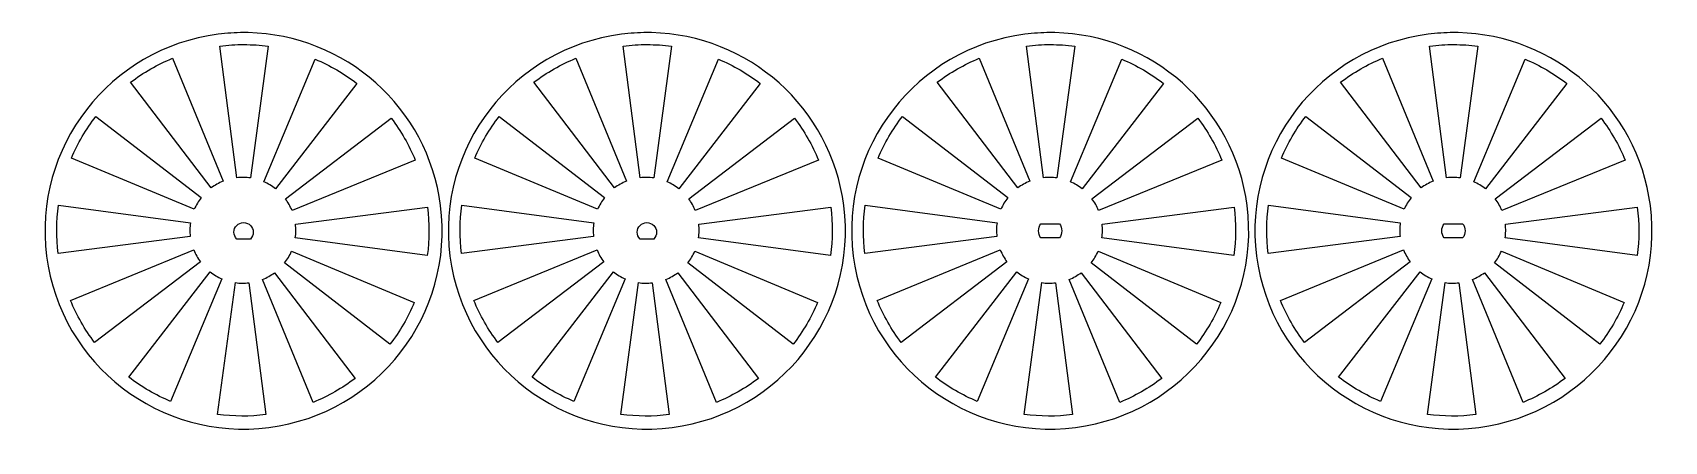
# Model space of a CAD drawing. Extents: x 1 to 308, y -1 to 76.
import ezdxf

# ---------------------------------------------------------------- set-up
doc = ezdxf.new("R2010")
doc.units = 0
doc.layers.add('Layer_1', color=7, linetype='CONTINUOUS')

msp = doc.modelspace()

# ---------------------------------------------------------------- linework, layer by layer
at = {"layer": 'Layer_1', "color": 7}
for points in [[(40.323429, 76.175097), (40.323429, 76.17515)], [(40.402818, 73.917951), (40.402818, 73.917951)], [(116.208164, 76.175116), (116.208164, 76.17517)], [(116.287533, 73.917965), (116.287533, 73.917965)], [(192.09289, 76.175125), (192.09289, 76.175122)], [(192.172246, 73.91792), (192.172246, 73.91792)], [(267.977609, 76.175125), (267.977609, 76.175122)], [(268.056964, 73.91792), (268.056964, 73.91792)], [(26.961978, 71.334528), (36.486981, 48.162947)], [(26.961978, 71.334528), (26.961978, 71.334528)], [(39.044623, 48.815419), (35.851981, 73.626997)], [(44.94482, 73.609364), (41.611067, 48.78015)], [(44.142265, 48.065944), (53.799545, 71.158182), (53.799545, 71.158182)], [(102.850295, 71.334545), (112.372747, 48.162961)], [(102.850295, 71.334545), (102.850295, 71.334545)], [(114.929703, 48.815433), (111.737916, 73.627014)], [(120.828316, 73.609378), (117.495458, 48.780164)], [(120.025978, 48.065958), (129.680668, 71.158202), (129.680668, 71.158202)], [(178.735008, 71.334472), (188.257459, 48.162899)], [(178.735008, 71.334472), (178.735008, 71.334472)], [(190.814415, 48.815399), (187.622629, 73.62694)], [(196.713046, 73.609333), (193.380185, 48.78013)], [(195.910691, 48.065924), (205.565398, 71.158128), (205.565398, 71.158128)], [(254.619726, 71.334472), (264.142175, 48.162896)], [(254.619726, 71.334472), (254.619726, 71.334472)], [(266.699131, 48.815396), (263.507347, 73.62694)], [(272.597761, 73.609333), (269.264903, 48.780127)], [(271.795407, 48.065921), (281.450116, 71.158128), (281.450116, 71.158128)], [(34.246843, 46.910907), (19.068559, 66.802491)], [(61.666495, 66.590878), (46.347126, 46.752197)], [(110.133206, 46.910916), (94.958989, 66.802505)], [(137.54551, 66.590895), (122.230247, 46.752208)], [(186.017919, 46.910885), (170.843713, 66.802463)], [(213.430242, 66.590853), (198.114962, 46.752146)], [(261.902637, 46.910882), (246.728432, 66.802463)], [(289.314946, 66.590853), (273.999678, 46.752146)], [(12.533362, 60.374744), (32.359481, 45.068106)], [(12.533362, 60.374744), (12.533362, 60.374744)], [(48.199209, 44.865327), (68.104693, 60.048521), (68.104693, 60.048521)], [(88.425542, 60.374759), (108.246353, 45.068112)], [(88.425542, 60.374759), (88.425542, 60.374759)], [(124.081834, 44.86533), (143.981983, 60.048538), (143.981983, 60.048538)], [(164.310252, 60.374719), (184.131063, 45.068078)], [(164.310252, 60.374719), (164.310252, 60.374719)], [(199.966549, 44.865298), (219.866715, 60.04847), (219.866715, 60.04847)], [(240.194973, 60.374719), (260.015781, 45.068075)], [(240.194973, 60.374719), (240.194973, 60.374719)], [(275.851264, 44.865296), (295.751419, 60.048467), (295.751419, 60.048467)], [(31.054201, 42.87264), (7.938418, 52.509809)], [(106.941422, 42.872646), (83.831831, 52.509821)], [(182.826132, 42.872587), (159.716549, 52.509784)], [(258.710851, 42.872584), (235.60127, 52.509784)], [(72.629085, 52.148317), (49.451573, 42.634563)], [(148.505161, 52.148331), (125.333862, 42.634566)], [(224.389879, 52.148266), (201.218577, 42.634535)], [(300.274595, 52.148266), (277.103292, 42.634532)], [(5.50425, 43.666187), (30.331006, 40.324487)], [(5.50425, 43.666187), (5.50425, 43.666187)], [(50.095379, 40.068774), (74.930945, 43.260597), (74.930945, 43.260597)], [(81.398316, 43.666193), (106.21842, 40.324487)], [(81.398316, 43.666193), (81.398316, 43.666193)], [(125.977503, 40.068777), (150.806415, 43.2606), (150.806407, 43.2606)], [(157.283034, 43.666159), (182.103133, 40.32443)], [(157.283034, 43.666159), (157.283034, 43.666159)], [(201.862219, 40.068746), (226.691134, 43.260541), (226.691139, 43.260541)], [(233.167755, 43.666159), (257.987851, 40.324428)], [(233.167755, 43.666159), (233.167755, 43.666159)], [(277.746849, 40.068743), (302.57575, 43.260541), (302.575863, 43.260541)], [(40.332262, 40.368559), (40.332262, 40.368559)], [(116.216994, 40.368559), (116.216994, 40.368559)], [(190.364745, 40.148087), (193.829858, 40.148087)], [(190.364745, 40.148087), (190.364745, 40.148087)], [(266.24946, 40.148084), (269.714574, 40.148084)], [(266.24946, 40.148084), (266.24946, 40.148084)], [(30.295729, 37.758669), (5.468972, 34.558015)], [(41.611067, 37.264907), (39.062262, 37.264907)], [(74.904417, 34.161256), (50.06885, 37.502984)], [(106.183153, 37.758672), (81.363047, 34.558015)], [(117.495458, 37.26491), (114.947336, 37.26491)], [(150.779878, 34.161256), (125.950974, 37.502987)], [(182.067863, 37.758616), (157.247768, 34.55799)], [(193.829858, 37.485297), (190.364745, 37.485297)], [(226.664695, 34.161202), (201.835774, 37.502931)], [(257.952581, 37.758613), (233.132486, 34.557987)], [(269.714574, 37.485295), (266.24946, 37.485295)], [(302.549334, 34.161199), (277.720405, 37.502928)], [(7.770848, 25.687949), (30.948368, 35.210516), (30.948368, 35.210516)], [(49.34574, 34.963633), (72.452693, 25.32643)], [(49.34574, 34.963633), (49.34574, 34.963633)], [(83.664306, 25.687949), (106.835617, 35.210516), (106.835617, 35.210516)], [(125.228056, 34.963633), (148.328817, 25.32643)], [(125.228056, 34.963633), (125.228056, 34.963633)], [(159.549025, 25.687898), (182.720327, 35.210459), (182.720327, 35.210459)], [(201.112772, 34.96358), (224.213536, 25.326408)], [(201.112772, 34.96358), (201.112772, 34.96358)], [(235.433746, 25.687895), (258.605045, 35.210456), (258.605045, 35.210456)], [(276.997487, 34.963577), (300.098262, 25.326405)], [(276.997487, 34.963577), (276.997487, 34.963577)], [(32.200731, 32.970922), (12.304056, 17.787744)], [(18.724614, 11.245342), (34.043981, 31.084068), (34.043981, 31.084068)], [(46.153098, 30.925333), (61.331356, 11.016121)], [(46.153098, 30.925333), (46.153098, 30.925333)], [(67.875387, 17.443859), (48.031626, 32.759309)], [(108.087645, 32.970922), (88.196299, 17.787741)], [(94.615135, 11.24537), (109.930401, 31.084071), (109.930401, 31.084071)], [(122.036273, 30.925333), (137.210461, 11.016149)], [(122.036273, 30.925333), (122.036273, 30.925333)], [(143.752739, 17.443859), (123.914295, 32.759309)], [(183.972355, 32.970896), (164.081008, 17.787696)], [(170.499845, 11.245342), (185.815125, 31.084018), (185.815125, 31.084018)], [(197.920985, 30.92531), (213.095194, 11.016121)], [(197.920985, 30.92531), (197.920985, 30.92531)], [(219.637469, 17.443811), (199.799025, 32.759283)], [(259.857073, 32.970893), (239.965727, 17.787691)], [(246.384566, 11.24537), (261.699843, 31.084015), (261.699843, 31.084015)], [(273.805704, 30.925304), (288.979892, 11.016121)], [(273.805704, 30.925304), (273.805704, 30.925304)], [(295.52217, 17.443806), (275.68374, 32.75928)], [(36.248842, 29.770293), (26.609202, 6.678055)], [(35.437453, 4.218037), (38.78004, 29.056087), (38.78004, 29.056087)], [(41.346484, 29.020818), (44.547959, 4.182787)], [(53.429129, 6.492889), (43.912959, 29.655657)], [(112.13467, 29.770293), (102.497613, 6.678055)], [(111.323498, 4.218037), (114.66519, 29.056087), (114.66519, 29.056087)], [(117.230946, 29.020818), (120.431563, 4.182787)], [(129.310353, 6.492889), (119.796732, 29.655657)], [(188.019396, 29.770268), (178.382323, 6.678027)], [(187.208225, 4.218009), (190.549903, 29.056062), (190.549903, 29.056062)], [(193.115672, 29.020793), (196.316278, 4.182759)], [(205.195083, 6.492889), (195.681448, 29.655632)], [(263.904115, 29.770265), (254.267041, 6.678027)], [(263.092943, 4.218009), (266.434621, 29.056059), (266.434621, 29.056059)], [(269.000391, 29.02079), (272.200994, 4.182759)], [(281.079798, 6.492889), (271.566163, 29.655629)]]:
    msp.add_lwpolyline(points, dxfattribs=at)
for points in [[(35.560926, 75.866563), (15.096928, 73.233709), (0.639405, 54.505428), (3.272929, 34.046645)], [(40.323429, 76.17515), (38.752749, 76.172328), (37.159686, 76.072252), (35.560926, 75.866563)], [(35.851981, 73.626997), (37.363761, 73.821482), (38.883587, 73.92094), (40.402818, 73.917951)], [(41.187734, 76.166348), (40.899388, 76.172557), (40.613017, 76.175661), (40.323429, 76.175097)], [(40.402818, 73.917951), (41.922048, 73.915129), (43.434198, 73.812623), (44.94482, 73.609364)], [(77.391585, 43.586821), (75.001727, 62.152544), (59.354613, 75.772637), (41.187734, 76.166348)], [(111.446939, 75.866583), (90.988425, 73.233723), (76.534775, 54.505442), (79.167595, 34.046648)], [(116.208164, 76.17517), (114.637905, 76.172348), (113.045271, 76.072269), (111.446939, 75.866583)], [(111.737916, 73.627014), (113.249289, 73.821499), (114.768709, 73.920957), (116.287533, 73.917965)], [(117.072238, 76.166368), (116.78397, 76.172576), (116.497676, 76.175681), (116.208164, 76.175116)], [(116.287533, 73.917965), (117.806354, 73.915143), (119.3181, 73.81264), (120.828316, 73.609378)], [(153.266386, 43.586823), (150.877168, 62.152558), (135.234248, 75.772653), (117.072238, 76.166368)], [(187.331663, 75.866535), (166.873151, 73.233621), (152.419493, 54.505377), (155.052313, 34.046592)], [(192.09289, 76.175122), (190.522634, 76.1723), (188.929998, 76.072224), (187.331663, 75.866535)], [(187.622629, 73.62694), (189.134002, 73.821482), (190.653422, 73.920912), (192.172246, 73.91792)], [(192.956965, 76.166291), (192.668697, 76.172557), (192.382402, 76.175689), (192.09289, 76.175125)], [(192.172246, 73.91792), (193.69107, 73.915098), (195.202827, 73.812567), (196.713046, 73.609333)], [(229.151104, 43.586792), (226.761887, 62.15249), (211.118978, 75.772608), (192.956965, 76.166291)], [(263.216382, 75.866535), (242.757867, 73.233621), (228.304214, 54.505377), (230.937034, 34.046589)], [(267.977609, 76.175122), (266.40735, 76.1723), (264.814713, 76.072167), (263.216382, 75.866535)], [(263.507347, 73.62694), (265.01872, 73.821482), (266.53814, 73.920912), (268.056964, 73.91792)], [(268.841683, 76.166291), (268.553413, 76.172528), (268.267121, 76.175689), (267.977609, 76.175125)], [(268.056964, 73.91792), (269.575785, 73.915098), (271.087545, 73.812538), (272.597761, 73.609333)], [(305.035825, 43.586789), (302.646616, 62.152516), (287.003688, 75.772637), (268.841683, 76.166291)], [(19.068559, 66.802491), (21.49251, 68.650826), (24.142127, 70.176356), (26.961978, 71.334528)], [(53.799545, 71.158182), (56.612626, 69.983649), (59.25338, 68.453181), (61.666495, 66.590878)], [(94.958989, 66.802505), (97.382293, 68.650843), (100.031197, 70.176376), (102.850295, 71.334545)], [(129.680668, 71.158202), (132.492996, 69.983666), (135.13304, 68.453198), (137.54551, 66.590895)], [(170.843713, 66.802463), (173.267017, 68.650745), (175.91591, 70.176331), (178.735008, 71.334472)], [(205.565398, 71.158128), (208.377725, 69.983652), (211.017773, 68.453152), (213.430242, 66.590853)], [(246.728432, 66.802463), (249.151735, 68.650745), (251.800625, 70.176303), (254.619726, 71.334472)], [(281.450116, 71.158128), (284.262435, 69.983621), (286.902483, 68.453152), (289.314946, 66.590853)], [(7.938418, 52.509809), (9.113222, 55.322168), (10.670496, 57.962247), (12.533362, 60.374744)], [(68.104693, 60.048521), (69.953474, 57.625192), (71.470672, 54.967449), (72.629085, 52.148317)], [(83.831831, 52.509821), (85.006321, 55.322182), (86.563177, 57.962261), (88.425542, 60.374759)], [(143.981983, 60.048538), (145.830267, 57.625203), (147.347059, 54.967463), (148.505161, 52.148331)], [(159.716549, 52.509784), (160.891042, 55.322145), (162.447887, 57.962221), (164.310252, 60.374719)], [(219.866715, 60.04847), (221.715, 57.625194), (223.231778, 54.967454), (224.389879, 52.148266)], [(235.60127, 52.509784), (236.77576, 55.322145), (238.332608, 57.962221), (240.194973, 60.374719)], [(295.751419, 60.048467), (297.599721, 57.625192), (299.116552, 54.967454), (300.274595, 52.148266)], [(36.486981, 48.162947), (35.678415, 47.839463), (34.928691, 47.41937), (34.246843, 46.910907)], [(41.611067, 48.78015), (40.779641, 48.898655), (39.916944, 48.916937), (39.044623, 48.815419)], [(46.347126, 46.752197), (45.672163, 47.281821), (44.934688, 47.723837), (44.142265, 48.065944)], [(112.372747, 48.162961), (111.564395, 47.839475), (110.814874, 47.419381), (110.133206, 46.910916)], [(117.495458, 48.780164), (116.664255, 48.898666), (115.801789, 48.916951), (114.929703, 48.815433)], [(122.230247, 46.752208), (121.555465, 47.281835), (120.818188, 47.723851), (120.025978, 48.065958)], [(188.257459, 48.162899), (187.449107, 47.839441), (186.699584, 47.41935), (186.017919, 46.910885)], [(193.380185, 48.78013), (192.548981, 48.898576), (191.686502, 48.916861), (190.814415, 48.815399)], [(198.114962, 46.752146), (197.44018, 47.281801), (196.702903, 47.723817), (195.910691, 48.065924)], [(264.142175, 48.162896), (263.333825, 47.839469), (262.584303, 47.419319), (261.902637, 46.910882)], [(269.264903, 48.780127), (268.4337, 48.898604), (267.57122, 48.916886), (266.699131, 48.815396)], [(273.999678, 46.752146), (273.324896, 47.281826), (272.587618, 47.723814), (271.795407, 48.065921)], [(5.468972, 34.558015), (5.079866, 37.580773), (5.097536, 40.645687), (5.50425, 43.666187)], [(32.359481, 45.068106), (31.830371, 44.394953), (31.396649, 43.662888), (31.054201, 42.87264)], [(45.10357, 1.76688), (65.567568, 4.399732), (80.025088, 23.128029), (77.391585, 43.586821)], [(49.451573, 42.634563), (49.128457, 43.439763), (48.705996, 44.185992), (48.199209, 44.865327)], [(74.930945, 43.260597), (75.320045, 40.237783), (75.311212, 37.181756), (74.904417, 34.161256)], [(81.363047, 34.558015), (80.974046, 37.580776), (80.991713, 40.645687), (81.398316, 43.666193)], [(108.246353, 45.068112), (107.717384, 44.394958), (107.283778, 43.662891), (106.941422, 42.872646)], [(120.987024, 1.76688), (141.445539, 4.399732), (155.899183, 23.128026), (153.266386, 43.586823)], [(125.333862, 42.634566), (125.010833, 43.439766), (124.588484, 44.185995), (124.081834, 44.86533)], [(150.806407, 43.2606), (151.195402, 40.237783), (151.186571, 37.181759), (150.779878, 34.161256)], [(157.247768, 34.55799), (156.858764, 37.580748), (156.876431, 40.645659), (157.283034, 43.666159)], [(184.131063, 45.068078), (183.602097, 44.394924), (183.16849, 43.66286), (182.826132, 42.872587)], [(196.871754, 1.76688), (217.330271, 4.399732), (231.783901, 23.128007), (229.151104, 43.586792)], [(201.218577, 42.634535), (200.895548, 43.439735), (200.4732, 44.185964), (199.966549, 44.865298)], [(226.691139, 43.260541), (227.080135, 40.237783), (227.071374, 37.181703), (226.664695, 34.161202)], [(233.132486, 34.557987), (232.743485, 37.580745), (232.761152, 40.645656), (233.167755, 43.666159)], [(260.015781, 45.068075), (259.486812, 44.394924), (259.053209, 43.662829), (258.710851, 42.872584)], [(272.756469, 1.76688), (293.214975, 4.399732), (307.668676, 23.128001), (305.035825, 43.586789)], [(277.103292, 42.634532), (276.780264, 43.439732), (276.357915, 44.185964), (275.851264, 44.865296)], [(302.575863, 43.260541), (302.96485, 40.23778), (302.956101, 37.1817), (302.549334, 34.161199)], [(30.331006, 40.324487), (30.212558, 39.492058), (30.193367, 38.632065), (30.295729, 37.758669)], [(38.506623, 38.56105), (38.506623, 39.560311), (39.326309, 40.368559), (40.332262, 40.368559)], [(40.332262, 40.368559), (41.338187, 40.368559), (42.157873, 39.560311), (42.157873, 38.56105)], [(50.06885, 37.502984), (50.186565, 38.333635), (50.19743, 39.197438), (50.095379, 40.068774)], [(106.21842, 40.324487), (106.100002, 39.492061), (106.080817, 38.632068), (106.183153, 37.758672)], [(114.391846, 38.56105), (114.391846, 39.560314), (115.211312, 40.368559), (116.216994, 40.368559)], [(116.216994, 40.368559), (117.222651, 40.368559), (118.042117, 39.560314), (118.042117, 38.56105)], [(125.950974, 37.502987), (126.068658, 38.333638), (126.079521, 39.197441), (125.977503, 40.068777)], [(182.103133, 40.32443), (181.984715, 39.492005), (181.965529, 38.632068), (182.067863, 37.758616)], [(189.906255, 38.816678), (189.906255, 39.317747), (190.081385, 39.779259), (190.364745, 40.148087)], [(193.829858, 40.148087), (194.113215, 39.779259), (194.288345, 39.317718), (194.288345, 38.816678)], [(201.835774, 37.502931), (201.953455, 38.333581), (201.964248, 39.19741), (201.862219, 40.068746)], [(257.987851, 40.324428), (257.869433, 39.492002), (257.850248, 38.632009), (257.952581, 37.758613)], [(265.790974, 38.816675), (265.790974, 39.317716), (265.966104, 39.779259), (266.24946, 40.148084)], [(269.714574, 40.148084), (269.99793, 39.779259), (270.173063, 39.317744), (270.173063, 38.816675)], [(277.720405, 37.502928), (277.838089, 38.333578), (277.848881, 39.197379), (277.746849, 40.068743)], [(39.062262, 37.264907), (38.722213, 37.593611), (38.506623, 38.052474), (38.506623, 38.56105)], [(42.157873, 38.56105), (42.157873, 38.052784), (41.95075, 37.593583), (41.611067, 37.264907)], [(114.947336, 37.26491), (114.607377, 37.593614), (114.391846, 38.052474), (114.391846, 38.56105)], [(118.042117, 38.56105), (118.042117, 38.052784), (117.835051, 37.593586), (117.495458, 37.26491)], [(190.364745, 37.485297), (190.081385, 37.854122), (189.906255, 38.315606), (189.906255, 38.816678)], [(194.288345, 38.816678), (194.288345, 38.315606), (194.113215, 37.854122), (193.829858, 37.485297)], [(266.24946, 37.485295), (265.966104, 37.85412), (265.790974, 38.315632), (265.790974, 38.816675)], [(270.173063, 38.816675), (270.173063, 38.315632), (269.99793, 37.85412), (269.714574, 37.485295)], [(3.272929, 34.046645), (5.906453, 13.587899), (24.639572, -0.865999), (45.10357, 1.76688)], [(30.948368, 35.210516), (31.271258, 34.401845), (31.692675, 33.653047), (32.200731, 32.970922)], [(48.031626, 32.759309), (48.559099, 33.431192), (49.004079, 34.175223), (49.34574, 34.963633)], [(79.167595, 34.046648), (81.800412, 13.587899), (100.528509, -0.865999), (120.987024, 1.76688)], [(106.835617, 35.210516), (107.15842, 34.401845), (107.579724, 33.653047), (108.087645, 32.970922)], [(123.914295, 32.759309), (124.441627, 33.431192), (124.886489, 34.175223), (125.228056, 34.963633)], [(155.052313, 34.046592), (157.68513, 13.587871), (176.413236, -0.866027), (196.871754, 1.76688)], [(182.720327, 35.210459), (183.043133, 34.401791), (183.464437, 33.653022), (183.972355, 32.970896)], [(199.799025, 32.759283), (200.326357, 33.431167), (200.771204, 34.175167), (201.112772, 34.96358)], [(230.937034, 34.046589), (233.569851, 13.587871), (252.297952, -0.865999), (272.756469, 1.76688)], [(258.605045, 35.210456), (258.927851, 34.401788), (259.349155, 33.653019), (259.857073, 32.970893)], [(275.68374, 32.75928), (276.211072, 33.431164), (276.655919, 34.175164), (276.997487, 34.963577)], [(34.043981, 31.084068), (34.717843, 30.555122), (35.457802, 30.112372), (36.248842, 29.770293)], [(43.912959, 29.655657), (44.722683, 29.979648), (45.470431, 30.415854), (46.153098, 30.925333)], [(109.930401, 31.084071), (110.604083, 30.555125), (111.343841, 30.112372), (112.13467, 29.770293)], [(119.796732, 29.655657), (120.606239, 29.979648), (121.353786, 30.415854), (122.036273, 30.925333)], [(185.815125, 31.084018), (186.488807, 30.555071), (187.228567, 30.112346), (188.019396, 29.770268)], [(195.681448, 29.655632), (196.490954, 29.979623), (197.238501, 30.415828), (197.920985, 30.92531)], [(261.699843, 31.084015), (262.373525, 30.555068), (263.113286, 30.112287), (263.904115, 29.770265)], [(271.566163, 29.655629), (272.37567, 29.97962), (273.123217, 30.415825), (273.805704, 30.925304)], [(38.78004, 29.056087), (39.613103, 28.9375), (40.472414, 28.918371), (41.346484, 29.020818)], [(114.66519, 29.056087), (115.498031, 28.9375), (116.357109, 28.918368), (117.230946, 29.020818)], [(190.549903, 29.056062), (191.382743, 28.937475), (192.241836, 28.918346), (193.115672, 29.020793)], [(266.434621, 29.056059), (267.267461, 28.937472), (268.126554, 28.918343), (269.000391, 29.02079)], [(12.304056, 17.787744), (10.455274, 20.211076), (8.929269, 22.868845), (7.770848, 25.687949)], [(72.452693, 25.32643), (71.277858, 22.514069), (69.738251, 19.856357), (67.875387, 17.443859)], [(88.196299, 17.787741), (86.348014, 20.211076), (84.822419, 22.868845), (83.664306, 25.687949)], [(148.328817, 25.32643), (147.154299, 22.514069), (145.615104, 19.856357), (143.752739, 17.443859)], [(164.081008, 17.787696), (162.232721, 20.211028), (160.707138, 22.868794), (159.549025, 25.687898)], [(224.213536, 25.326408), (223.039017, 22.514046), (221.499836, 19.856337), (219.637469, 17.443811)], [(239.965727, 17.787691), (238.117442, 20.211023), (236.591859, 22.868791), (235.433746, 25.687895)], [(300.098262, 25.326405), (298.923766, 22.514044), (297.384555, 19.856331), (295.52217, 17.443806)], [(26.609202, 6.678055), (23.79615, 7.852608), (21.137757, 9.382901), (18.724614, 11.245342)], [(61.331356, 11.016121), (58.907403, 9.167848), (56.248983, 7.650932), (53.429129, 6.492889)], [(102.497613, 6.678055), (99.685314, 7.852608), (97.027633, 9.382901), (94.615135, 11.24537)], [(137.210461, 11.016149), (134.787157, 9.16782), (132.129451, 7.650932), (129.310353, 6.492889)], [(178.382323, 6.678027), (175.570024, 7.852579), (172.912343, 9.382873), (170.499845, 11.245342)], [(213.095194, 11.016121), (210.67189, 9.167791), (208.014181, 7.650903), (205.195083, 6.492889)], [(254.267041, 6.678027), (251.454742, 7.852579), (248.797064, 9.382873), (246.384566, 11.24537)], [(288.979892, 11.016121), (286.556591, 9.167791), (283.898876, 7.650932), (281.079798, 6.492889)], [(44.547959, 4.182787), (41.524369, 3.7938), (38.45873, 3.811355), (35.437453, 4.218037)], [(120.431563, 4.182787), (117.408782, 3.7938), (114.343965, 3.811355), (111.323498, 4.218037)], [(196.316278, 4.182759), (193.293495, 3.793772), (190.228691, 3.811355), (187.208225, 4.218009)], [(272.200994, 4.182759), (269.178213, 3.793772), (266.11341, 3.811355), (263.092943, 4.218009)]]:
    msp.add_open_spline(points, degree=3, dxfattribs=at)

doc.saveas('drawing.dxf')
